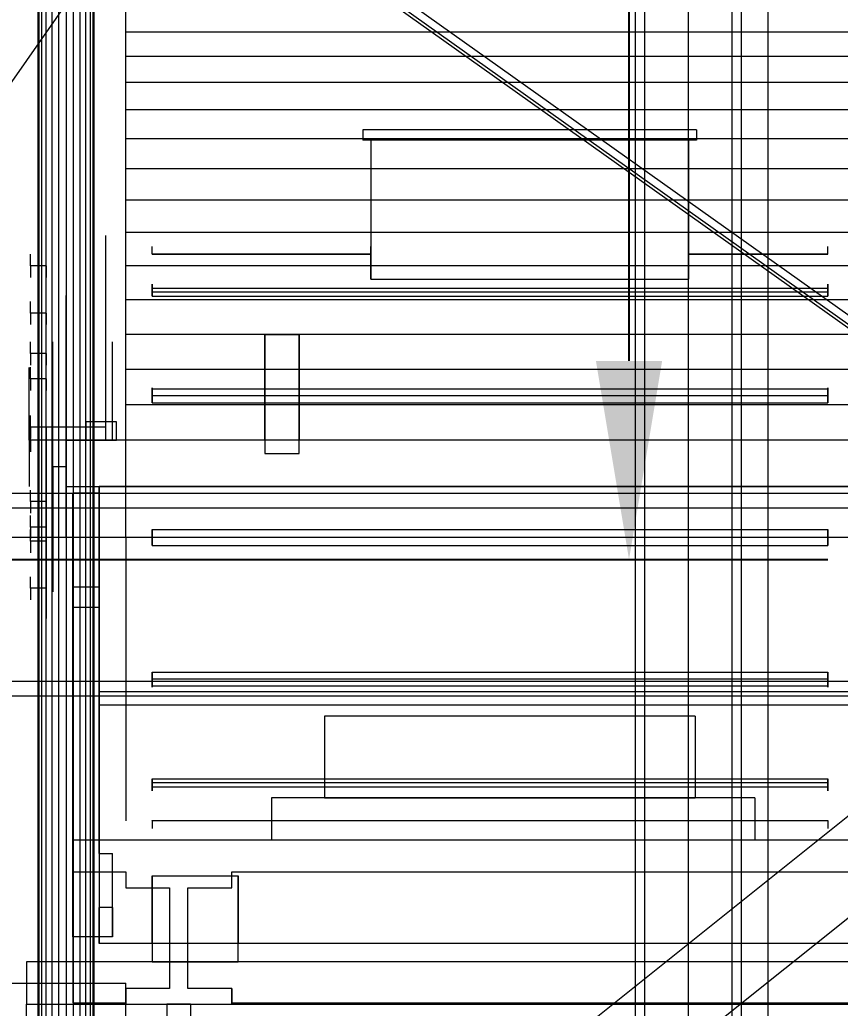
# Model space of a CAD drawing. Header units: millimetres. Extents: x -1970 to 34302, y -65268 to 6837.
# Drawn here: x -1485 to -866, y -34739 to -33992 of the extents above; entities that cross this region are included whole.
import ezdxf

# ---------------------------------------------------------------- set-up
doc = ezdxf.new("R2010")
doc.units = ezdxf.units.MM
for name, color, linetype, lineweight in [('COTAS_O', 1, 'Continuous', 0), ('frontal_briquetadora', 7, 'Continuous', 0), ('frontal_C01', 7, 'Continuous', 0), ('frontal_mezcladora', 7, 'Continuous', 0), ('frontal_tolva', 7, 'Continuous', 0)]:
    doc.layers.add(name, color=color, linetype=linetype, lineweight=lineweight)
doc.dimstyles.new('R19_100', dxfattribs={"dimtxt": 250, "dimasz": 150, "dimexe": 150, "dimexo": 80, "dimgap": 100, "dimtad": 1, "dimtih": 1, "dimtoh": 1, "dimdsep": 46, "dimcen": 0.09, "dimadec": 0, "dimazin": 0, "dimtfac": 1, "dimtdec": 4, "dimtofl": 0, "dimtmove": 0, "dimatfit": 3, "dimfxl": 1, "dimtolj": 1, "dimtzin": 0, "dimarcsym": 0})

# ---------------------------------------------------------------- blocks, each defined once
blk = doc.blocks.new('*D34')
at = {"layer": 'COTAS_O', "color": 0, "lineweight": -2, "transparency": 16777216}
for p, q in [((-1645, -31700), (-875, -31700)), ((-1025, -34250), (-1025, -31850)), ((-1645, -34400), (-875, -34400))]:
    blk.add_line(p, q, dxfattribs=at)
at = {"layer": 'COTAS_O', "color": 0, "transparency": 16777216}
for points in [[(-1050, -31850), (-1000, -31850), (-1025, -31700)], [(-1050, -34250), (-1000, -34250), (-1025, -34400)]]:
    blk.add_solid(points, dxfattribs=at)
at = {"layer": 'Defpoints', "color": 0, "transparency": 16777216}
for p in [(-1725, -31700), (-1025, -31700), (-1725, -34400)]:
    blk.add_point(p, dxfattribs=at)
blk = doc.blocks.new('*D35')
at = {"layer": 'COTAS_O', "color": 0, "lineweight": -2, "transparency": 16777216}
for p, q in [((-1725, -34320), (-1725, -33550)), ((1725, -34320), (1725, -33550)), ((-1575, -33700), (1575, -33700))]:
    blk.add_line(p, q, dxfattribs=at)
at = {"layer": 'COTAS_O', "color": 0, "transparency": 16777216}
for points in [[(-1575, -33675), (-1575, -33725), (-1725, -33700)], [(1575, -33675), (1575, -33725), (1725, -33700)]]:
    blk.add_solid(points, dxfattribs=at)
at = {"layer": 'Defpoints', "color": 0, "transparency": 16777216}
for p in [(1725, -33700), (-1725, -34400), (1725, -34400)]:
    blk.add_point(p, dxfattribs=at)
blk = doc.blocks.new('*D40')
at = {"layer": 'COTAS_O', "color": 0, "lineweight": -2, "transparency": 16777216}
for p, q in [((-1400, -33700), (-630, -33700)), ((-780, -35850), (-780, -33850)), ((-1400, -36000), (-630, -36000))]:
    blk.add_line(p, q, dxfattribs=at)
at = {"layer": 'COTAS_O', "color": 0, "transparency": 16777216}
for points in [[(-805, -33850), (-755, -33850), (-780, -33700)], [(-805, -35850), (-755, -35850), (-780, -36000)]]:
    blk.add_solid(points, dxfattribs=at)
at = {"layer": 'Defpoints', "color": 0, "transparency": 16777216}
for p in [(-1480, -33700), (-780, -33700), (-1480, -36000)]:
    blk.add_point(p, dxfattribs=at)

msp = doc.modelspace()

# ---------------------------------------------------------------- linework, layer by layer
at = {"layer": 'frontal_briquetadora'}
for p, q in [((-1405, -34001.746), (-1405, -33984.725)), ((-1405, -34020.086), (-1405, -34001.746)), ((-630, -34001.746), (-1405, -34001.746)), ((-1405, -34039.668), (-1405, -34020.086)), ((-630, -34020.086), (-1405, -34020.086)), ((-1405, -34060.408), (-1405, -34039.668)), ((-630, -34039.668), (-1405, -34039.668)), ((-1405, -34082.216), (-1405, -34060.408)), ((-630, -34060.408), (-1405, -34060.408)), ((-1226, -34075.4), (-1226, -34083.4)), ((-974, -34075.4), (-1226, -34075.4)), ((-974, -34075.4), (-974, -34083.4)), ((-1405, -34105), (-1405, -34082.216)), ((-630, -34082.216), (-1405, -34082.216)), ((-974, -34083.4), (-1226, -34083.4)), ((-1220, -34083.4), (-1220, -34188.4)), ((-980, -34083.4), (-1220, -34083.4)), ((-980, -34083.4), (-980, -34188.4)), ((-1405, -34128.662), (-1405, -34105)), ((-630, -34105), (-1405, -34105)), ((-1405, -34153.1), (-1405, -34128.662)), ((-630, -34128.662), (-1405, -34128.662)), ((-1465, -34158.033), (-1465, -34155.338)), ((-1465, -34163.372), (-1465, -34158.033)), ((-1420, -34158.033), (-1420, -34155.338)), ((-1420, -34163.372), (-1420, -34158.033)), ((-1405, -34178.21), (-1405, -34153.1)), ((-630, -34153.1), (-1405, -34153.1)), ((-1465, -34171.257), (-1465, -34163.372)), ((-1420, -34171.257), (-1420, -34163.372)), ((-1385, -34164.709), (-1385, -34163.55)), ((-1385, -34166.797), (-1385, -34164.709)), ((-1220, -34164.709), (-1220, -34163.55)), ((-1220, -34166.797), (-1220, -34164.709)), ((-980, -34164.709), (-980, -34163.55)), ((-980, -34166.797), (-980, -34164.709)), ((-875, -34164.709), (-875, -34163.55)), ((-875, -34166.797), (-875, -34164.709)), ((-1477, -34171.164), (-1477, -34169.426)), ((-1477, -34174.295), (-1477, -34171.164)), ((-1465, -34171.164), (-1465, -34169.426)), ((-1465, -34174.295), (-1465, -34171.164)), ((-1465, -34181.539), (-1465, -34171.257)), ((-1420, -34181.539), (-1420, -34171.257)), ((-1405, -34170.313), (-1405, -34169.4)), ((-1405, -34173.044), (-1405, -34170.313)), ((-1405, -34177.569), (-1405, -34173.044)), ((-1385, -34169.4), (-1385, -34166.797)), ((-1220, -34169.4), (-1385, -34169.4)), ((-1385, -34169.4), (-1385, -34169.412)), ((-1385, -34169.415), (-1385, -34169.402)), ((-1385, -34169.412), (-1385, -34169.424)), ((-1385, -34169.424), (-1385, -34169.436)), ((-1385, -34169.436), (-1385, -34169.448)), ((-1385, -34169.484), (-1385, -34169.443)), ((-1385, -34169.448), (-1385, -34169.46)), ((-1385, -34169.46), (-1385, -34169.472)), ((-1385, -34169.472), (-1385, -34169.484)), ((-1385, -34169.484), (-1220, -34169.484)), ((-1220, -34169.4), (-1220, -34166.797)), ((-1220, -34169.412), (-1220, -34169.4)), ((-1220, -34169.424), (-1220, -34169.412)), ((-1220, -34169.436), (-1220, -34169.424)), ((-1220, -34169.448), (-1220, -34169.436)), ((-1220, -34169.46), (-1220, -34169.448)), ((-1220, -34169.472), (-1220, -34169.46)), ((-1220, -34169.484), (-1220, -34169.472)), ((-1220, -34170.167), (-1220, -34169.484)), ((-1220, -34171.534), (-1220, -34170.167)), ((-1220, -34173.58), (-1220, -34171.534)), ((-1220, -34176.3), (-1220, -34173.58)), ((-980, -34169.4), (-980, -34166.797)), ((-875, -34169.4), (-980, -34169.4)), ((-980, -34169.412), (-980, -34169.4)), ((-980, -34169.424), (-980, -34169.412)), ((-980, -34169.436), (-980, -34169.424)), ((-980, -34169.448), (-980, -34169.436)), ((-980, -34169.46), (-980, -34169.448)), ((-980, -34169.472), (-980, -34169.46)), ((-980, -34169.484), (-980, -34169.472)), ((-980, -34169.484), (-875, -34169.484)), ((-980, -34170.167), (-980, -34169.484)), ((-980, -34171.534), (-980, -34170.167)), ((-980, -34173.58), (-980, -34171.534)), ((-980, -34176.3), (-980, -34173.58)), ((-875, -34169.4), (-875, -34166.797)), ((-875, -34169.4), (-875, -34169.412)), ((-875, -34169.415), (-875, -34169.402)), ((-875, -34169.412), (-875, -34169.424)), ((-875, -34169.424), (-875, -34169.436)), ((-875, -34169.436), (-875, -34169.448)), ((-875, -34169.484), (-875, -34169.443)), ((-875, -34169.448), (-875, -34169.46)), ((-875, -34169.46), (-875, -34169.472)), ((-875, -34169.472), (-875, -34169.484)), ((-1477, -34178.2), (-1477, -34174.295)), ((-1465, -34178.2), (-1477, -34178.2)), ((-1477, -34178.2), (-1477, -34182.105)), ((-1465, -34178.2), (-1465, -34174.295)), ((-1465, -34178.2), (-1465, -34182.105)), ((-1405, -34183.851), (-1405, -34177.569)), ((-1405, -34203.884), (-1405, -34178.21)), ((-630, -34178.21), (-1405, -34178.21)), ((-1220, -34179.684), (-1220, -34176.3)), ((-1220, -34183.722), (-1220, -34179.684)), ((-980, -34179.684), (-980, -34176.3)), ((-980, -34183.722), (-980, -34179.684)), ((-1477, -34182.105), (-1477, -34185.236)), ((-1477, -34185.236), (-1477, -34186.974)), ((-1465, -34194.029), (-1465, -34181.539)), ((-1465, -34182.105), (-1465, -34185.236)), ((-1465, -34185.236), (-1465, -34186.974)), ((-1420, -34194.029), (-1420, -34181.539)), ((-1405, -34191.835), (-1405, -34183.851)), ((-1220, -34188.4), (-1220, -34183.722)), ((-1220, -34188.4), (-980, -34188.4)), ((-980, -34188.4), (-980, -34183.722)), ((-1465, -34208.492), (-1465, -34194.029)), ((-1420, -34208.492), (-1420, -34194.029)), ((-1405, -34201.454), (-1405, -34191.835)), ((-1385, -34192.355), (-1385, -34192.084)), ((-1385, -34192.084), (-1385, -34192.649)), ((-1385, -34192.334), (-1385, -34192.143)), ((-1385, -34192.143), (-1385, -34193.147)), ((-1385, -34193.68), (-1385, -34192.334)), ((-1385, -34193.425), (-1385, -34192.355)), ((-1385, -34192.649), (-1385, -34193.972)), ((-1385, -34193.147), (-1385, -34195.144)), ((-1385, -34195.144), (-1385, -34193.425)), ((-1385, -34195.912), (-1385, -34193.68)), ((-1385, -34193.972), (-1385, -34195.867)), ((-1385, -34195.144), (-875, -34195.144)), ((-1385, -34195.965), (-1385, -34195.144)), ((-1385, -34195.867), (-1385, -34198.071)), ((-1385, -34198.579), (-1385, -34195.912)), ((-1385, -34196.798), (-1385, -34195.965)), ((-875, -34192.355), (-875, -34192.084)), ((-875, -34192.084), (-875, -34192.649)), ((-875, -34192.334), (-875, -34192.143)), ((-875, -34192.143), (-875, -34193.147)), ((-875, -34193.68), (-875, -34192.334)), ((-875, -34193.425), (-875, -34192.355)), ((-875, -34192.649), (-875, -34193.972)), ((-875, -34193.147), (-875, -34195.144)), ((-875, -34195.144), (-875, -34193.425)), ((-875, -34195.912), (-875, -34193.68)), ((-875, -34193.972), (-875, -34195.867)), ((-875, -34195.965), (-875, -34195.144)), ((-875, -34195.867), (-875, -34198.071)), ((-875, -34198.579), (-875, -34195.912)), ((-875, -34196.798), (-875, -34195.965)), ((-1450, -34202.811), (-1450, -34200.668)), ((-1450, -34207.07), (-1450, -34202.811)), ((-1405, -34202.811), (-1405, -34200.668)), ((-1405, -34212.624), (-1405, -34201.454)), ((-1405, -34207.07), (-1405, -34202.811)), ((-1385, -34197.643), (-1385, -34196.798)), ((-1385, -34198.501), (-1385, -34197.643)), ((-875, -34198.071), (-1385, -34198.071)), ((-1385, -34198.071), (-1385, -34198.531)), ((-1385, -34199.37), (-1385, -34198.501)), ((-1385, -34198.531), (-1385, -34198.989)), ((-1385, -34201.143), (-1385, -34198.579)), ((-1385, -34198.989), (-1385, -34199.441)), ((-1385, -34200.251), (-1385, -34199.37)), ((-1385, -34199.441), (-1385, -34199.885)), ((-1385, -34199.885), (-1385, -34200.318)), ((-1385, -34201.143), (-1385, -34200.251)), ((-1385, -34200.318), (-1385, -34200.739)), ((-1385, -34200.739), (-1385, -34201.143)), ((-1385, -34201.143), (-875, -34201.143)), ((-875, -34197.643), (-875, -34196.798)), ((-875, -34198.501), (-875, -34197.643)), ((-875, -34198.071), (-875, -34198.531)), ((-875, -34199.37), (-875, -34198.501)), ((-875, -34198.531), (-875, -34198.989)), ((-875, -34201.143), (-875, -34198.579)), ((-875, -34198.989), (-875, -34199.441)), ((-875, -34200.251), (-875, -34199.37)), ((-875, -34199.441), (-875, -34199.885)), ((-875, -34199.885), (-875, -34200.318)), ((-875, -34201.143), (-875, -34200.251)), ((-875, -34200.318), (-875, -34200.739)), ((-875, -34200.739), (-875, -34201.143)), ((-1477, -34206.838), (-1477, -34205.1)), ((-1477, -34209.969), (-1477, -34206.838)), ((-1477, -34213.874), (-1477, -34209.969)), ((-1465, -34206.838), (-1465, -34205.1)), ((-1465, -34209.969), (-1465, -34206.838)), ((-1465, -34224.66), (-1465, -34208.492)), ((-1465, -34213.874), (-1465, -34209.969)), ((-1450, -34213.397), (-1450, -34207.07)), ((-1420, -34224.66), (-1420, -34208.492)), ((-1405, -34230.013), (-1405, -34203.884)), ((-630, -34203.884), (-1405, -34203.884)), ((-1405, -34213.397), (-1405, -34207.07)), ((-1465, -34213.874), (-1477, -34213.874)), ((-1477, -34213.874), (-1477, -34217.779)), ((-1477, -34217.779), (-1477, -34220.911)), ((-1465, -34213.874), (-1465, -34217.779)), ((-1465, -34217.779), (-1465, -34220.911)), ((-1450, -34221.717), (-1450, -34213.397)), ((-1405, -34225.252), (-1405, -34212.624)), ((-1405, -34221.717), (-1405, -34213.397)), ((-1477, -34220.911), (-1477, -34222.649)), ((-1465, -34220.911), (-1465, -34222.649)), ((-1465, -34242.232), (-1465, -34224.66)), ((-1450, -34231.933), (-1450, -34221.717)), ((-1420, -34242.232), (-1420, -34224.66)), ((-1405, -34231.933), (-1405, -34221.717)), ((-1405, -34239.229), (-1405, -34225.252)), ((-1465, -34237.069), (-1465, -34232.569)), ((-1450, -34243.924), (-1450, -34231.933)), ((-1420, -34237.069), (-1420, -34232.569)), ((-1300, -34230.013), (-1405, -34230.013)), ((-1405, -34256.484), (-1405, -34230.013)), ((-630, -34230.013), (-1405, -34230.013)), ((-1405, -34243.924), (-1405, -34231.933)), ((-1300, -34230), (-1274, -34230)), ((-1300, -34230.013), (-1300, -34230)), ((-1300, -34230), (-1300, -34320)), ((-1300, -34256.484), (-1300, -34230.013)), ((-1274, -34230), (-1274, -34230.013)), ((-1274, -34320), (-1274, -34230)), ((-1274, -34230.013), (-1274, -34256.484)), ((-810, -34230.013), (-1274, -34230.013)), ((-1477, -34237.444), (-1477, -34235.706)), ((-1477, -34240.575), (-1477, -34237.444)), ((-1477, -34244.48), (-1477, -34240.575)), ((-1465, -34237.444), (-1465, -34235.706)), ((-1465, -34245.807), (-1465, -34237.069)), ((-1465, -34240.575), (-1465, -34237.444)), ((-1465, -34244.48), (-1465, -34240.575)), ((-1460, -34239.65), (-1460, -34235.52)), ((-1460, -34247.728), (-1460, -34239.65)), ((-1420, -34245.807), (-1420, -34237.069)), ((-1415, -34239.632), (-1415, -34235.518)), ((-1415, -34247.679), (-1415, -34239.632)), ((-1405, -34254.436), (-1405, -34239.229)), ((-1465, -34244.48), (-1477, -34244.48)), ((-1477, -34244.48), (-1477, -34248.385)), ((-1465, -34260.879), (-1465, -34242.232)), ((-1465, -34244.48), (-1465, -34248.385)), ((-1465, -34258.276), (-1465, -34245.807)), ((-1460, -34259.401), (-1460, -34247.728)), ((-1450, -34257.551), (-1450, -34243.924)), ((-1420, -34260.879), (-1420, -34242.232)), ((-1420, -34258.276), (-1420, -34245.807)), ((-1415, -34259.31), (-1415, -34247.679)), ((-1405, -34257.551), (-1405, -34243.924)), ((-1478, -34258.472), (-1478, -34255.05)), ((-1477, -34248.385), (-1477, -34251.516)), ((-1477, -34251.516), (-1477, -34253.254)), ((-1477, -34256.634), (-1477, -34254.896)), ((-1465, -34248.385), (-1465, -34251.516)), ((-1465, -34251.516), (-1465, -34253.254)), ((-1465, -34256.634), (-1465, -34254.896)), ((-1465, -34258.472), (-1465, -34255.05)), ((-1405, -34270.744), (-1405, -34254.436)), ((-1478, -34268.216), (-1478, -34258.472)), ((-1477, -34259.765), (-1477, -34256.634)), ((-1477, -34263.67), (-1477, -34259.765)), ((-1465, -34259.765), (-1465, -34256.634)), ((-1465, -34273.752), (-1465, -34258.276)), ((-1465, -34268.216), (-1465, -34258.472)), ((-1465, -34263.67), (-1465, -34259.765)), ((-1465, -34280.256), (-1465, -34260.879)), ((-1460, -34274.16), (-1460, -34259.401)), ((-1450, -34272.653), (-1450, -34257.551)), ((-1420, -34273.752), (-1420, -34258.276)), ((-1420, -34280.256), (-1420, -34260.879)), ((-1415, -34274.018), (-1415, -34259.31)), ((-1405, -34283.185), (-1405, -34256.484)), ((-1300, -34256.484), (-1405, -34256.484)), ((-630, -34256.484), (-1405, -34256.484)), ((-1405, -34272.653), (-1405, -34257.551)), ((-1300, -34283.185), (-1300, -34256.484)), ((-1274, -34256.484), (-1274, -34283.185)), ((-810, -34256.484), (-1274, -34256.484)), ((-1478, -34282.798), (-1478, -34268.216)), ((-1465, -34263.67), (-1477, -34263.67)), ((-1477, -34263.67), (-1477, -34267.575)), ((-1477, -34267.575), (-1477, -34270.707)), ((-1465, -34263.67), (-1465, -34267.575)), ((-1465, -34267.575), (-1465, -34270.707)), ((-1465, -34282.798), (-1465, -34268.216)), ((-1385, -34270.567), (-1385, -34270.413)), ((-1385, -34270.413), (-1385, -34270.797)), ((-1385, -34270.802), (-1385, -34270.422)), ((-1385, -34270.422), (-1385, -34271.246)), ((-1385, -34271.246), (-1385, -34270.567)), ((-875, -34270.567), (-875, -34270.413)), ((-875, -34270.413), (-875, -34270.797)), ((-875, -34270.802), (-875, -34270.422)), ((-875, -34270.422), (-875, -34271.246)), ((-875, -34271.246), (-875, -34270.567)), ((-1477, -34270.707), (-1477, -34272.445)), ((-1465, -34270.707), (-1465, -34272.445)), ((-1465, -34291.333), (-1465, -34273.752)), ((-1460, -34291.36), (-1460, -34274.16)), ((-1450, -34289.054), (-1450, -34272.653)), ((-1420, -34291.333), (-1420, -34273.752)), ((-1415, -34291.164), (-1415, -34274.018)), ((-1405, -34288.012), (-1405, -34270.744)), ((-1405, -34289.054), (-1405, -34272.653)), ((-1385, -34270.797), (-1385, -34271.687)), ((-1385, -34272.31), (-1385, -34270.802)), ((-1385, -34271.246), (-875, -34271.246)), ((-1385, -34272.71), (-1385, -34271.246)), ((-1385, -34271.687), (-1385, -34273)), ((-1385, -34274.643), (-1385, -34272.31)), ((-1385, -34274.181), (-1385, -34272.71)), ((-1385, -34273), (-1385, -34274.62)), ((-1385, -34275.659), (-1385, -34274.181)), ((-1385, -34274.62), (-1385, -34276.4)), ((-1385, -34277.33), (-1385, -34274.643)), ((-1385, -34277.143), (-1385, -34275.659)), ((-875, -34276.4), (-1385, -34276.4)), ((-1385, -34276.4), (-1385, -34277.306)), ((-1385, -34278.635), (-1385, -34277.143)), ((-1385, -34277.306), (-1385, -34278.191)), ((-1385, -34279.829), (-1385, -34277.33)), ((-875, -34270.797), (-875, -34271.687)), ((-875, -34272.31), (-875, -34270.802)), ((-875, -34272.71), (-875, -34271.246)), ((-875, -34271.687), (-875, -34273)), ((-875, -34274.643), (-875, -34272.31)), ((-875, -34274.181), (-875, -34272.71)), ((-875, -34273), (-875, -34274.62)), ((-875, -34275.659), (-875, -34274.181)), ((-875, -34274.62), (-875, -34276.4)), ((-875, -34277.33), (-875, -34274.643)), ((-875, -34277.143), (-875, -34275.659)), ((-875, -34276.4), (-875, -34277.306)), ((-875, -34278.635), (-875, -34277.143)), ((-875, -34277.306), (-875, -34278.191)), ((-875, -34279.829), (-875, -34277.33)), ((-1478, -34300), (-1478, -34282.798)), ((-1465, -34300), (-1465, -34280.256)), ((-1465, -34300), (-1465, -34282.798)), ((-1420, -34300), (-1420, -34280.256)), ((-1405, -34310), (-1405, -34283.185)), ((-1300, -34283.185), (-1405, -34283.185)), ((-630, -34283.185), (-1405, -34283.185)), ((-1385, -34278.191), (-1385, -34279.036)), ((-1385, -34280.133), (-1385, -34278.635)), ((-1385, -34279.036), (-1385, -34279.82)), ((-1385, -34279.82), (-1385, -34280.525)), ((-1385, -34281.638), (-1385, -34279.829)), ((-1385, -34281.638), (-1385, -34280.133)), ((-1385, -34280.525), (-1385, -34281.136)), ((-1385, -34281.136), (-1385, -34281.638)), ((-1385, -34281.638), (-875, -34281.638)), ((-1300, -34310), (-1300, -34283.185)), ((-1274, -34283.185), (-1274, -34310)), ((-810, -34283.185), (-1274, -34283.185)), ((-875, -34278.191), (-875, -34279.036)), ((-875, -34280.133), (-875, -34278.635)), ((-875, -34279.036), (-875, -34279.82)), ((-875, -34279.82), (-875, -34280.525)), ((-875, -34281.638), (-875, -34279.829)), ((-875, -34281.638), (-875, -34280.133)), ((-875, -34280.525), (-875, -34281.136)), ((-875, -34281.136), (-875, -34281.638)), ((-1478, -34291.095), (-1478, -34286.426)), ((-1478, -34299.509), (-1478, -34291.095)), ((-1477, -34292.964), (-1477, -34291.226)), ((-1477, -34296.095), (-1477, -34292.964)), ((-1465, -34291.095), (-1465, -34286.426)), ((-1465, -34299.509), (-1465, -34291.095)), ((-1465, -34292.964), (-1465, -34291.226)), ((-1465, -34310), (-1465, -34291.333)), ((-1465, -34296.095), (-1465, -34292.964)), ((-1460, -34310.248), (-1460, -34291.36)), ((-1450, -34306.56), (-1450, -34289.054)), ((-1420, -34310), (-1420, -34291.333)), ((-1415, -34310), (-1415, -34291.164)), ((-1405, -34306.094), (-1405, -34288.012)), ((-1405, -34306.56), (-1405, -34289.054)), ((-1478, -34310), (-1478, -34299.509)), ((-1465, -34300), (-1478, -34300)), ((-1478, -34300), (-1478, -34317.202)), ((-1477, -34300), (-1477, -34296.095)), ((-1465, -34300), (-1477, -34300)), ((-1477, -34300), (-1477, -34303.905)), ((-1465, -34300), (-1465, -34296.095)), ((-1465, -34310), (-1465, -34299.509)), ((-1420, -34300), (-1465, -34300)), ((-1465, -34300), (-1465, -34319.744)), ((-1465, -34300), (-1465, -34303.905)), ((-1465, -34300), (-1465, -34317.202)), ((-1435, -34296), (-1435, -34310)), ((-1412, -34296), (-1435, -34296)), ((-1420, -34310), (-1420, -34296)), ((-1412, -34296), (-1420, -34296)), ((-1420, -34301.43), (-1420, -34300)), ((-1412, -34310), (-1412, -34296)), ((-1477, -34302.964), (-1477, -34301.226)), ((-1477, -34306.095), (-1477, -34302.964)), ((-1477, -34303.905), (-1477, -34307.036)), ((-1477, -34310), (-1477, -34306.095)), ((-1477, -34307.036), (-1477, -34308.774)), ((-1465, -34302.964), (-1465, -34301.226)), ((-1465, -34306.095), (-1465, -34302.964)), ((-1465, -34303.905), (-1465, -34307.036)), ((-1465, -34310), (-1465, -34306.095)), ((-1465, -34307.036), (-1465, -34308.774)), ((-1450, -34324.968), (-1450, -34306.56)), ((-1420, -34302.859), (-1420, -34301.43)), ((-1420, -34304.288), (-1420, -34302.859)), ((-1420, -34305.717), (-1420, -34304.288)), ((-1420, -34307.146), (-1420, -34305.717)), ((-1420, -34308.573), (-1420, -34307.146)), ((-1405, -34324.836), (-1405, -34306.094)), ((-1405, -34324.968), (-1405, -34306.56)), ((-1465, -34310), (-1478, -34310)), ((-1478, -34310), (-1478, -34320.491)), ((-1465, -34310), (-1477, -34310)), ((-1477, -34310), (-1477, -34313.905)), ((-1477, -34313.905), (-1477, -34317.036)), ((-1450, -34310), (-1465, -34310)), ((-1465, -34310), (-1465, -34328.667)), ((-1465, -34310), (-1465, -34313.905)), ((-1465, -34310), (-1465, -34320.491)), ((-1465, -34313.905), (-1465, -34317.036)), ((-1460, -34330), (-1460, -34310.248)), ((-1450, -34310), (-1450, -34312.823)), ((-1450, -34310), (-1415, -34310)), ((-1420, -34310), (-1450, -34310)), ((-1300, -34310), (-1450, -34310)), ((-590, -34310), (-1450, -34310)), ((-1450, -34310), (-1450, -34315.181)), ((-1450, -34315.087), (-1450, -34310)), ((-1450, -34310), (-1450, -34345)), ((-1450, -34312.823), (-1450, -34315.662)), ((-1450, -34320.156), (-1450, -34315.087)), ((-1450, -34315.181), (-1450, -34320.34)), ((-1435, -34310), (-1412, -34310)), ((-1420, -34310), (-1420, -34308.573)), ((-1420, -34310), (-1412, -34310)), ((-630, -34310), (-1405, -34310)), ((-1300, -34310), (-1405, -34310)), ((-1300, -34310), (-1300, -34320)), ((-810, -34310), (-1274, -34310)), ((-1274, -34320), (-1274, -34310)), ((-1478, -34317.202), (-1478, -34331.784)), ((-1478, -34320.491), (-1478, -34328.905)), ((-1477, -34317.036), (-1477, -34318.774)), ((-1465, -34317.036), (-1465, -34318.774)), ((-1465, -34317.202), (-1465, -34331.784)), ((-1465, -34319.744), (-1465, -34339.121)), ((-1465, -34320.491), (-1465, -34328.905)), ((-1450, -34315.662), (-1450, -34318.513)), ((-1450, -34318.513), (-1450, -34321.376)), ((-1450, -34325.2), (-1450, -34320.156)), ((-1450, -34320.34), (-1450, -34325.452)), ((-1450, -34321.376), (-1450, -34324.246)), ((-1300, -34320), (-1274, -34320)), ((-1478, -34328.905), (-1478, -34333.574)), ((-1465, -34328.667), (-1465, -34346.248)), ((-1465, -34328.905), (-1465, -34333.574)), ((-1450, -34330), (-1460, -34330)), ((-1460, -34330), (-1460, -34349.752)), ((-1450, -34324.246), (-1450, -34327.122)), ((-1450, -34344.06), (-1450, -34324.968)), ((-1450, -34330.212), (-1450, -34325.2)), ((-1450, -34325.452), (-1450, -34330.497)), ((-1450, -34327.122), (-1450, -34330)), ((-1450, -34332.152), (-1450, -34330)), ((-1450, -34335.187), (-1450, -34330.212)), ((-1405, -34344.078), (-1405, -34324.836)), ((-1405, -34344.06), (-1405, -34324.968)), ((-1478, -34331.784), (-1478, -34341.528)), ((-1465, -34331.784), (-1465, -34341.528)), ((-1450, -34330.497), (-1450, -34335.451)), ((-1450, -34334.302), (-1450, -34332.152)), ((-1450, -34336.451), (-1450, -34334.302)), ((-1450, -34340.118), (-1450, -34335.187)), ((-1450, -34335.451), (-1450, -34340.292)), ((-1450, -34338.596), (-1450, -34336.451)), ((-1478, -34341.528), (-1478, -34344.95)), ((-1465, -34339.121), (-1465, -34357.768)), ((-1465, -34341.528), (-1465, -34344.95)), ((-1450, -34340.736), (-1450, -34338.596)), ((-1450, -34345), (-1450, -34340.118)), ((-1450, -34340.292), (-1450, -34345)), ((-1450, -34342.871), (-1450, -34340.736)), ((-1450, -34345), (-1450, -34342.871)), ((-1450, -34363.614), (-1450, -34344.06)), ((-1450, -34345), (-1425, -34345)), ((-1450, -34345), (-590, -34345)), ((-620, -34345), (-1425, -34345)), ((-1425, -34345), (-1425, -34363.493)), ((-1425, -34345), (-1425, -34363.004)), ((-1425, -34345), (-1425, -34510)), ((-1425, -34345), (-1425, -34360.902)), ((-1425, -34357.983), (-1425, -34345)), ((-1425, -34500), (-1425, -34345)), ((-1405, -34363.614), (-1405, -34344.06)), ((-1405, -34363.655), (-1405, -34344.078)), ((-1477, -34349.293), (-1477, -34347.555)), ((-1477, -34352.425), (-1477, -34349.293)), ((-1477, -34356.33), (-1477, -34352.425)), ((-1465, -34346.248), (-1465, -34361.724)), ((-1465, -34349.293), (-1465, -34347.555)), ((-1465, -34352.425), (-1465, -34349.293)), ((-1465, -34356.33), (-1465, -34352.425)), ((-1460, -34349.752), (-1460, -34368.64)), ((-1445, -34685), (-1445, -34350)), ((-1425, -34350), (-1445, -34350)), ((-1425, -34350), (-1425, -34685)), ((-1465, -34356.33), (-1477, -34356.33)), ((-1477, -34356.33), (-1477, -34360.235)), ((-1477, -34360.235), (-1477, -34363.366)), ((-1465, -34356.33), (-1465, -34360.235)), ((-1465, -34357.768), (-1465, -34375.34)), ((-1465, -34360.235), (-1465, -34363.366)), ((-1450, -34359.818), (-1450, -34353.994)), ((-1450, -34370.313), (-1450, -34359.818)), ((-1425, -34370.433), (-1425, -34357.983)), ((-1477, -34363.366), (-1477, -34365.104)), ((-1477, -34368.484), (-1477, -34366.746)), ((-1465, -34361.724), (-1465, -34374.193)), ((-1465, -34363.366), (-1465, -34365.104)), ((-1465, -34368.484), (-1465, -34366.746)), ((-1450, -34383.4), (-1450, -34363.614)), ((-1425, -34360.902), (-1425, -34373.747)), ((-1425, -34363.004), (-1425, -34379.88)), ((-1425, -34363.493), (-1425, -34380.628)), ((-1405, -34383.4), (-1405, -34363.614)), ((-1405, -34383.4), (-1405, -34363.655)), ((-1477, -34371.615), (-1477, -34368.484)), ((-1477, -34375.52), (-1477, -34371.615)), ((-1465, -34371.615), (-1465, -34368.484)), ((-1465, -34375.52), (-1465, -34371.615)), ((-1465, -34374.193), (-1465, -34382.931)), ((-1460, -34368.64), (-1460, -34385.84)), ((-1450, -34383.4), (-1450, -34370.313)), ((-1425, -34382.237), (-1425, -34370.433)), ((-1425, -34373.747), (-1425, -34382.764)), ((-1465, -34375.52), (-1477, -34375.52)), ((-1477, -34375.52), (-1477, -34379.425)), ((-1477, -34379.089), (-1477, -34377.351)), ((-1477, -34382.221), (-1477, -34379.089)), ((-1477, -34379.425), (-1477, -34382.556)), ((-1477, -34386.126), (-1477, -34382.221)), ((-1477, -34382.556), (-1477, -34384.294)), ((-1465, -34375.34), (-1465, -34391.508)), ((-1465, -34375.52), (-1465, -34379.425)), ((-1465, -34379.089), (-1465, -34377.351)), ((-1465, -34382.221), (-1465, -34379.089)), ((-1465, -34379.425), (-1465, -34382.556)), ((-1465, -34386.126), (-1465, -34382.221)), ((-1465, -34382.556), (-1465, -34384.294)), ((-1425, -34379.88), (-1425, -34395.325)), ((-1425, -34380.628), (-1425, -34395.709)), ((-1425, -34393.287), (-1425, -34382.237)), ((-1385, -34377.401), (-875, -34377.401)), ((-1385, -34378.257), (-1385, -34377.401)), ((-1385, -34377.968), (-1385, -34377.401)), ((-1385, -34377.401), (-1385, -34377.535)), ((-1385, -34377.535), (-1385, -34377.968)), ((-1385, -34379.631), (-1385, -34377.968)), ((-1385, -34377.968), (-1385, -34378.679)), ((-1385, -34379.114), (-1385, -34378.257)), ((-1385, -34378.679), (-1385, -34379.631)), ((-1385, -34379.971), (-1385, -34379.114)), ((-1385, -34382.053), (-1385, -34379.631)), ((-1385, -34379.631), (-1385, -34380.775)), ((-1385, -34380.829), (-1385, -34379.971)), ((-1385, -34380.775), (-1385, -34382.053)), ((-1385, -34381.686), (-1385, -34380.829)), ((-1385, -34382.543), (-1385, -34381.686)), ((-1385, -34384.747), (-1385, -34382.053)), ((-1385, -34382.053), (-1385, -34383.4)), ((-1385, -34383.4), (-1385, -34382.543)), ((-875, -34378.257), (-875, -34377.401)), ((-875, -34377.968), (-875, -34377.401)), ((-875, -34377.401), (-875, -34377.535)), ((-875, -34377.535), (-875, -34377.968)), ((-875, -34379.631), (-875, -34377.968)), ((-875, -34377.968), (-875, -34378.679)), ((-875, -34379.114), (-875, -34378.257)), ((-875, -34378.679), (-875, -34379.631)), ((-875, -34379.971), (-875, -34379.114)), ((-875, -34382.053), (-875, -34379.631)), ((-875, -34379.631), (-875, -34380.775)), ((-875, -34380.829), (-875, -34379.971)), ((-875, -34380.775), (-875, -34382.053)), ((-875, -34381.686), (-875, -34380.829)), ((-875, -34382.543), (-875, -34381.686)), ((-875, -34384.747), (-875, -34382.053)), ((-875, -34382.053), (-875, -34383.4)), ((-875, -34383.4), (-875, -34382.543)), ((-1450, -34383.4), (-1599.2, -34383.4)), ((-1465, -34386.126), (-1477, -34386.126)), ((-1477, -34386.126), (-1477, -34390.031)), ((-1477, -34390.031), (-1477, -34393.162)), ((-1465, -34382.931), (-1465, -34387.431)), ((-1465, -34386.126), (-1465, -34390.031)), ((-1465, -34390.031), (-1465, -34393.162)), ((-1460, -34385.84), (-1460, -34400.599)), ((-1405, -34383.4), (-1450, -34383.4)), ((-1450, -34383.4), (-1450, -34403.186)), ((-1450, -34383.4), (-1450, -34396.487)), ((-1425, -34382.764), (-1425, -34387.412)), ((-1385, -34383.4), (-1405, -34383.4)), ((-1405, -34383.4), (-1405, -34403.145)), ((-1405, -34383.4), (-1405, -34403.186)), ((-875, -34383.4), (-1385, -34383.4)), ((-1385, -34383.4), (-1385, -34384.747)), ((-1385, -34383.4), (-1385, -34384.257)), ((-1385, -34384.257), (-1385, -34385.114)), ((-1385, -34384.747), (-1385, -34386.025)), ((-1385, -34387.169), (-1385, -34384.747)), ((-1385, -34385.114), (-1385, -34385.971)), ((-1385, -34385.971), (-1385, -34386.829)), ((-1385, -34386.025), (-1385, -34387.169)), ((-1385, -34386.829), (-1385, -34387.686)), ((-1385, -34387.169), (-1385, -34388.121)), ((-1385, -34388.832), (-1385, -34387.169)), ((-1385, -34387.686), (-1385, -34388.543)), ((-1385, -34388.121), (-1385, -34388.832)), ((-1385, -34388.543), (-1385, -34389.399)), ((-1385, -34388.832), (-1385, -34389.265)), ((-1385, -34389.399), (-1385, -34388.832)), ((-1385, -34389.265), (-1385, -34389.399)), ((-1385, -34389.399), (-875, -34389.399)), ((-875, -34383.4), (-875, -34384.747)), ((-835, -34383.4), (-875, -34383.4)), ((-875, -34383.4), (-875, -34384.257)), ((-875, -34384.257), (-875, -34385.114)), ((-875, -34384.747), (-875, -34386.025)), ((-875, -34387.169), (-875, -34384.747)), ((-875, -34385.114), (-875, -34385.971)), ((-875, -34385.971), (-875, -34386.829)), ((-875, -34386.025), (-875, -34387.169)), ((-875, -34386.829), (-875, -34387.686)), ((-875, -34387.169), (-875, -34388.121)), ((-875, -34388.832), (-875, -34387.169)), ((-875, -34387.686), (-875, -34388.543)), ((-875, -34388.121), (-875, -34388.832)), ((-875, -34388.543), (-875, -34389.399)), ((-875, -34388.832), (-875, -34389.265)), ((-875, -34389.399), (-875, -34388.832)), ((-875, -34389.265), (-875, -34389.399)), ((-1477, -34393.162), (-1477, -34394.9)), ((-1465, -34391.508), (-1465, -34405.971)), ((-1465, -34393.162), (-1465, -34394.9)), ((-1450, -34396.487), (-1450, -34406.982)), ((-1425, -34403.48), (-1425, -34393.287)), ((-1425, -34395.325), (-1425, -34409.062)), ((-1425, -34395.709), (-1425, -34408.124)), ((-1460, -34400.599), (-1460, -34412.272)), ((-1450, -34403.186), (-1450, -34422.74)), ((-1425, -34412.724), (-1425, -34403.48)), ((-1405, -34403.145), (-1405, -34422.722)), ((-1405, -34403.186), (-1405, -34422.74)), ((-1465, -34405.971), (-1465, -34418.461)), ((-1460, -34412.272), (-1460, -34420.35)), ((-1450, -34406.982), (-1450, -34412.806)), ((-1425, -34408.124), (-1425, -34417.371)), ((-1425, -34409.062), (-1425, -34420.845)), ((-1477, -34414.764), (-1477, -34413.026)), ((-1477, -34417.895), (-1477, -34414.764)), ((-1477, -34421.8), (-1477, -34417.895)), ((-1465, -34414.764), (-1465, -34413.026)), ((-1465, -34417.895), (-1465, -34414.764)), ((-1465, -34421.8), (-1465, -34417.895)), ((-1465, -34418.461), (-1465, -34428.743)), ((-1425, -34420.934), (-1425, -34412.724)), ((-1425, -34417.371), (-1425, -34423.073)), ((-1465, -34421.8), (-1477, -34421.8)), ((-1477, -34421.8), (-1477, -34425.705)), ((-1477, -34425.705), (-1477, -34428.836)), ((-1465, -34421.8), (-1465, -34425.705)), ((-1465, -34425.705), (-1465, -34428.836)), ((-1460, -34420.35), (-1460, -34424.48)), ((-1450, -34422.74), (-1450, -34441.832)), ((-1425, -34420.934), (-1445, -34420.934)), ((-1445, -34685), (-1445, -34420.934)), ((-1445, -34420.934), (-1445, -34423.522)), ((-1445, -34423.522), (-1445, -34425.975)), ((-1445, -34425.975), (-1445, -34428.289)), ((-1425, -34420.845), (-1425, -34430.464)), ((-1425, -34622.143), (-1425, -34420.934)), ((-1425, -34423.073), (-1425, -34425)), ((-1405, -34422.722), (-1405, -34441.964)), ((-1405, -34422.74), (-1405, -34441.832)), ((-1477, -34428.836), (-1477, -34430.574)), ((-1465, -34428.743), (-1465, -34436.628)), ((-1465, -34428.836), (-1465, -34430.574)), ((-1445, -34428.289), (-1445, -34430.461)), ((-1445, -34430.461), (-1445, -34432.49)), ((-1445, -34432.49), (-1445, -34434.372)), ((-1445, -34434.372), (-1445, -34436.107)), ((-1425, -34430.464), (-1425, -34437.746)), ((-1465, -34436.628), (-1465, -34441.967)), ((-1465, -34441.967), (-1465, -34444.662)), ((-1450, -34441.832), (-1450, -34460.24)), ((-1445, -34436.107), (-1425, -34436.107)), ((-1445, -34436.107), (-1445, -34685)), ((-1425, -34441.565), (-1425, -34436.107)), ((-1425, -34436.107), (-1425, -34662.857)), ((-1425, -34437.746), (-1425, -34442.56)), ((-1425, -34444.487), (-1425, -34441.565)), ((-1405, -34441.832), (-1405, -34460.24)), ((-1405, -34441.964), (-1405, -34460.706)), ((-1425, -34442.56), (-1425, -34444.82)), ((-1425, -34444.82), (-1425, -34444.487)), ((-1450, -34460.24), (-1450, -34477.746)), ((-1405, -34460.24), (-1405, -34477.746)), ((-1405, -34460.706), (-1405, -34478.788)), ((-1450, -34477.746), (-1450, -34494.147)), ((-1405, -34477.746), (-1405, -34494.147)), ((-1405, -34478.788), (-1405, -34496.056)), ((-1385, -34485.162), (-875, -34485.162)), ((-1385, -34486.667), (-1385, -34485.162)), ((-1385, -34485.162), (-1385, -34485.664)), ((-1385, -34486.971), (-1385, -34485.162)), ((-1385, -34485.664), (-1385, -34486.275)), ((-1385, -34486.275), (-1385, -34486.98)), ((-1385, -34488.165), (-1385, -34486.667)), ((-1385, -34489.47), (-1385, -34486.971)), ((-1385, -34486.98), (-1385, -34487.764)), ((-875, -34486.667), (-875, -34485.162)), ((-875, -34485.162), (-875, -34485.664)), ((-875, -34486.971), (-875, -34485.162)), ((-875, -34485.664), (-875, -34486.275)), ((-875, -34486.275), (-875, -34486.98)), ((-875, -34488.165), (-875, -34486.667)), ((-875, -34489.47), (-875, -34486.971)), ((-875, -34486.98), (-875, -34487.764)), ((-1450, -34494.147), (-1450, -34509.249)), ((-1405, -34494.147), (-1405, -34509.249)), ((-1385, -34487.764), (-1385, -34488.609)), ((-1385, -34489.657), (-1385, -34488.165)), ((-1385, -34488.609), (-1385, -34489.494)), ((-1385, -34492.157), (-1385, -34489.47)), ((-1385, -34489.494), (-1385, -34490.4)), ((-1385, -34491.141), (-1385, -34489.657)), ((-875, -34490.4), (-1385, -34490.4)), ((-1385, -34490.4), (-1385, -34492.18)), ((-1385, -34492.619), (-1385, -34491.141)), ((-1385, -34494.49), (-1385, -34492.157)), ((-1385, -34492.18), (-1385, -34493.8)), ((-1385, -34494.09), (-1385, -34492.619)), ((-1385, -34493.8), (-1385, -34495.113)), ((-1385, -34495.554), (-1385, -34494.09)), ((-1385, -34495.998), (-1385, -34494.49)), ((-875, -34487.764), (-875, -34488.609)), ((-875, -34489.657), (-875, -34488.165)), ((-875, -34488.609), (-875, -34489.494)), ((-875, -34492.157), (-875, -34489.47)), ((-875, -34489.494), (-875, -34490.4)), ((-875, -34491.141), (-875, -34489.657)), ((-875, -34490.4), (-875, -34492.18)), ((-875, -34492.619), (-875, -34491.141)), ((-875, -34494.49), (-875, -34492.157)), ((-875, -34492.18), (-875, -34493.8)), ((-875, -34494.09), (-875, -34492.619)), ((-875, -34493.8), (-875, -34495.113)), ((-875, -34495.554), (-875, -34494.09)), ((-875, -34495.998), (-875, -34494.49)), ((-1425, -34622.143), (-1425, -34500)), ((-620, -34500), (-1425, -34500)), ((-1405, -34496.056), (-1405, -34512.364)), ((-1385, -34495.113), (-1385, -34496.003)), ((-1385, -34496.233), (-1385, -34495.554)), ((-1385, -34495.554), (-875, -34495.554)), ((-1385, -34495.554), (-1385, -34496.378)), ((-1385, -34496.378), (-1385, -34495.998)), ((-1385, -34496.003), (-1385, -34496.387)), ((-1385, -34496.387), (-1385, -34496.233)), ((-875, -34495.113), (-875, -34496.003)), ((-875, -34496.233), (-875, -34495.554)), ((-875, -34495.554), (-875, -34496.378)), ((-875, -34496.378), (-875, -34495.998)), ((-875, -34496.003), (-875, -34496.387)), ((-875, -34496.387), (-875, -34496.233)), ((-1450, -34509.249), (-1450, -34522.876)), ((-1405, -34509.249), (-1405, -34522.876)), ((-1425, -34510), (-1425, -34690)), ((-620, -34510), (-1425, -34510)), ((-1405, -34512.364), (-1405, -34527.571)), ((-1450, -34522.876), (-1450, -34534.867)), ((-1405, -34522.876), (-1405, -34534.867)), ((-1255, -34518.4), (-1255, -34580)), ((-975, -34518.4), (-1255, -34518.4)), ((-975, -34518.4), (-975, -34580)), ((-1405, -34527.571), (-1405, -34541.548)), ((-1450, -34534.867), (-1450, -34545.083)), ((-1405, -34534.867), (-1405, -34545.083)), ((-1450, -34545.083), (-1450, -34553.403)), ((-1405, -34541.548), (-1405, -34554.176)), ((-1405, -34545.083), (-1405, -34553.403)), ((-1450, -34553.403), (-1450, -34559.73)), ((-1405, -34553.403), (-1405, -34559.73)), ((-1405, -34554.176), (-1405, -34565.346)), ((-1450, -34559.73), (-1450, -34563.989)), ((-1405, -34559.73), (-1405, -34563.989)), ((-1450, -34563.989), (-1450, -34566.132)), ((-1405, -34563.989), (-1405, -34566.132)), ((-1405, -34565.346), (-1405, -34574.965)), ((-1385, -34565.657), (-875, -34565.657)), ((-1385, -34566.549), (-1385, -34565.657)), ((-1385, -34565.657), (-1385, -34566.061)), ((-1385, -34568.221), (-1385, -34565.657)), ((-1385, -34566.061), (-1385, -34566.482)), ((-1385, -34566.482), (-1385, -34566.915)), ((-1385, -34567.43), (-1385, -34566.549)), ((-1385, -34566.915), (-1385, -34567.359)), ((-1385, -34567.359), (-1385, -34567.811)), ((-1385, -34568.299), (-1385, -34567.43)), ((-1385, -34567.811), (-1385, -34568.269)), ((-1385, -34570.888), (-1385, -34568.221)), ((-1385, -34568.269), (-1385, -34568.729)), ((-1385, -34569.157), (-1385, -34568.299)), ((-875, -34568.729), (-1385, -34568.729)), ((-1385, -34568.729), (-1385, -34570.933)), ((-1385, -34570.002), (-1385, -34569.157)), ((-875, -34566.549), (-875, -34565.657)), ((-875, -34565.657), (-875, -34566.061)), ((-875, -34568.221), (-875, -34565.657)), ((-875, -34566.061), (-875, -34566.482)), ((-875, -34566.482), (-875, -34566.915)), ((-875, -34567.43), (-875, -34566.549)), ((-875, -34566.915), (-875, -34567.359)), ((-875, -34567.359), (-875, -34567.811)), ((-875, -34568.299), (-875, -34567.43)), ((-875, -34567.811), (-875, -34568.269)), ((-875, -34570.888), (-875, -34568.221)), ((-875, -34568.269), (-875, -34568.729)), ((-875, -34569.157), (-875, -34568.299)), ((-875, -34568.729), (-875, -34570.933)), ((-875, -34570.002), (-875, -34569.157)), ((-1405, -34574.965), (-1405, -34582.949)), ((-1385, -34570.835), (-1385, -34570.002)), ((-1385, -34571.656), (-1385, -34570.835)), ((-1385, -34573.12), (-1385, -34570.888)), ((-1385, -34570.933), (-1385, -34572.828)), ((-1385, -34573.375), (-1385, -34571.656)), ((-1385, -34571.656), (-875, -34571.656)), ((-1385, -34571.656), (-1385, -34573.653)), ((-1385, -34572.828), (-1385, -34574.151)), ((-1385, -34574.466), (-1385, -34573.12)), ((-1385, -34574.445), (-1385, -34573.375)), ((-1385, -34573.653), (-1385, -34574.657)), ((-1385, -34574.151), (-1385, -34574.716)), ((-1385, -34574.716), (-1385, -34574.445)), ((-1385, -34574.657), (-1385, -34574.466)), ((-875, -34570.835), (-875, -34570.002)), ((-875, -34571.656), (-875, -34570.835)), ((-875, -34573.12), (-875, -34570.888)), ((-875, -34570.933), (-875, -34572.828)), ((-875, -34573.375), (-875, -34571.656)), ((-875, -34571.656), (-875, -34573.653)), ((-875, -34572.828), (-875, -34574.151)), ((-875, -34574.466), (-875, -34573.12)), ((-875, -34574.445), (-875, -34573.375)), ((-875, -34573.653), (-875, -34574.657)), ((-875, -34574.151), (-875, -34574.716)), ((-875, -34574.716), (-875, -34574.445)), ((-875, -34574.657), (-875, -34574.466)), ((-1405, -34582.949), (-1405, -34589.231)), ((-930, -34580), (-1295, -34580)), ((-1295, -34580), (-1295, -34612)), ((-1255, -34580), (-975, -34580)), ((-930, -34580), (-930, -34612)), ((-1405, -34589.231), (-1405, -34593.756)), ((-1405, -34593.756), (-1405, -34596.487)), ((-1405, -34596.487), (-1405, -34597.4)), ((-1385, -34597.328), (-1385, -34597.316)), ((-1385, -34597.316), (-875, -34597.316)), ((-1385, -34597.316), (-1385, -34597.357)), ((-1385, -34597.34), (-1385, -34597.328)), ((-1385, -34597.352), (-1385, -34597.34)), ((-1385, -34597.364), (-1385, -34597.352)), ((-1385, -34597.376), (-1385, -34597.364)), ((-1385, -34597.388), (-1385, -34597.376)), ((-1385, -34597.385), (-1385, -34597.398)), ((-1385, -34597.4), (-1385, -34597.388)), ((-875, -34597.4), (-1385, -34597.4)), ((-1385, -34597.4), (-1385, -34600.003)), ((-875, -34597.328), (-875, -34597.316)), ((-875, -34597.316), (-875, -34597.357)), ((-875, -34597.34), (-875, -34597.328)), ((-875, -34597.352), (-875, -34597.34)), ((-875, -34597.364), (-875, -34597.352)), ((-875, -34597.376), (-875, -34597.364)), ((-875, -34597.388), (-875, -34597.376)), ((-875, -34597.385), (-875, -34597.398)), ((-875, -34597.4), (-875, -34597.388)), ((-875, -34597.4), (-875, -34600.003)), ((-1385, -34600.003), (-1385, -34602.091)), ((-1385, -34602.091), (-1385, -34603.25)), ((-875, -34600.003), (-875, -34602.091)), ((-875, -34602.091), (-875, -34603.25)), ((-655, -34612), (-1445, -34612)), ((-1445, -34612), (-1445, -34735)), ((-1445, -34612), (-1445, -34636)), ((-930, -34612), (-1295, -34612)), ((-1425, -34622.143), (-1415, -34622.143)), ((-1415, -34685), (-1415, -34622.143)), ((-1415, -34662.857), (-1415, -34622.143)), ((-1445, -34636), (-1405, -34636)), ((-1445, -34636), (-1445, -34735)), ((-1405, -34636), (-1405, -34648)), ((-1325, -34636), (-770, -34636)), ((-1325, -34648), (-1325, -34636)), ((-1385, -34639), (-1320, -34639)), ((-1385, -34690), (-1385, -34639)), ((-1385, -34639), (-1385, -34704)), ((-1320, -34639), (-1320, -34690)), ((-1320, -34704), (-1320, -34639)), ((-1405, -34648), (-1372, -34648)), ((-1372, -34648), (-1372, -34724)), ((-1358, -34648), (-1325, -34648)), ((-1358, -34724), (-1358, -34648)), ((-1425, -34690), (-1425, -34662.857)), ((-1415, -34662.857), (-1425, -34662.857)), ((-1415, -34662.857), (-1415, -34685)), ((-1415, -34685), (-1445, -34685)), ((-1425, -34685), (-1445, -34685)), ((-1385, -34690), (-1425, -34690)), ((-620, -34690), (-1425, -34690)), ((-1320, -34690), (-1385, -34690)), ((-1385, -34690), (-1385, -34704)), ((-740, -34690), (-1320, -34690)), ((-1320, -34704), (-1320, -34690)), ((-570, -34704), (-1480, -34704)), ((-1480, -34704), (-1480, -34736)), ((-1385, -34704), (-1320, -34704)), ((-1405, -34735), (-1405, -34724)), ((-1405, -34724), (-1405, -34736)), ((-1372, -34724), (-1405, -34724)), ((-1325, -34724), (-1358, -34724)), ((-1325, -34736), (-1325, -34724)), ((-1325, -34724), (-1325, -34735)), ((-1480, -34736), (-570, -34736)), ((-1480, -34736), (-460, -34736)), ((-1480, -34760), (-1480, -34736)), ((-1445, -34735), (-1405, -34735)), ((-1405, -34735), (-1405, -34736)), ((-1405, -34736), (-1325, -34736)), ((-1356, -34736), (-1374, -34736)), ((-1374, -34736), (-1374, -34940)), ((-1356, -34736), (-1356, -34940)), ((-1325, -34736), (-1325, -34735)), ((-1325, -34735), (-770, -34735))]:
    msp.add_line(p, q, dxfattribs=at)
at = {"layer": 'frontal_C01'}
for p, q in [((-1020, -35975), (-1020, -33271.654)), ((-1013, -35975), (-1013, -33271.654)), ((-947, -35975), (-947, -33271.654)), ((-940, -35975), (-940, -33271.654))]:
    msp.add_line(p, q, dxfattribs=at)
at = {"layer": 'frontal_mezcladora'}
for p, q in [((-980, -35980), (-980, -33390)), ((-920, -35980), (-920, -33390)), ((-1471.2, -34900), (-1471.2, -33450)), ((-1470.478, -34900), (-1470.478, -33450)), ((-1468.36, -34900), (-1468.36, -33450)), ((-1464.991, -34900), (-1464.991, -33450)), ((-1460.6, -34900), (-1460.6, -33450)), ((-1455.487, -34900), (-1455.487, -33450)), ((-1450, -33450), (-1450, -34900)), ((-1444.513, -34900), (-1444.513, -33450)), ((-1439.4, -34900), (-1439.4, -33450)), ((-1435.009, -34900), (-1435.009, -33450)), ((-1431.64, -34900), (-1431.64, -33450)), ((-1429.522, -34900), (-1429.522, -33450)), ((-1428.8, -34900), (-1428.8, -33450)), ((-1495, -34720), (-1405, -34720)), ((-1405, -34820), (-1405, -34720))]:
    msp.add_line(p, q, dxfattribs=at)
at = {"layer": 'frontal_tolva'}
for p, q in [((-1720.416, -34367.194), (-673.416, -32870.194)), ((-600, -34400), (-1725, -33600)), ((-604.636, -34406.52), (-1729.636, -33606.52)), ((-1725, -33606.849), (-600, -34406.849)), ((-1821.5, -34350), (1821.5, -34350)), ((-1821.5, -34361), (1821.5, -34361)), ((-1763.733, -35316.567), (-716.733, -34479.567)), ((-1821.5, -34492), (1821.5, -34492)), ((-1821.5, -34503), (1821.5, -34503)), ((-1726.267, -35363.433), (-679.267, -34526.433))]:
    msp.add_line(p, q, dxfattribs=at)

# ---------------------------------------------------------------- dimensions: what is measured, and where the dimension line sits
at = {"layer": 'COTAS_O'}
for p1, p2, distance, picture, middle in [((-1725, -34400), (-1725, -31700), -700, '*D34', (-1025, -33050)), ((-1725, -34400), (1725, -34400), 700, '*D35', (0, -33700)), ((-1480, -36000), (-1480, -33700), -700, '*D40', (-780, -34850))]:
    dim = msp.add_aligned_dim(p1=p1, p2=p2, distance=distance, text='<> O', dimstyle='R19_100', dxfattribs=at)
    dim.commit()
    dim.dimension.update_dxf_attribs({"geometry": picture, "text_midpoint": middle})

doc.saveas('drawing.dxf')
